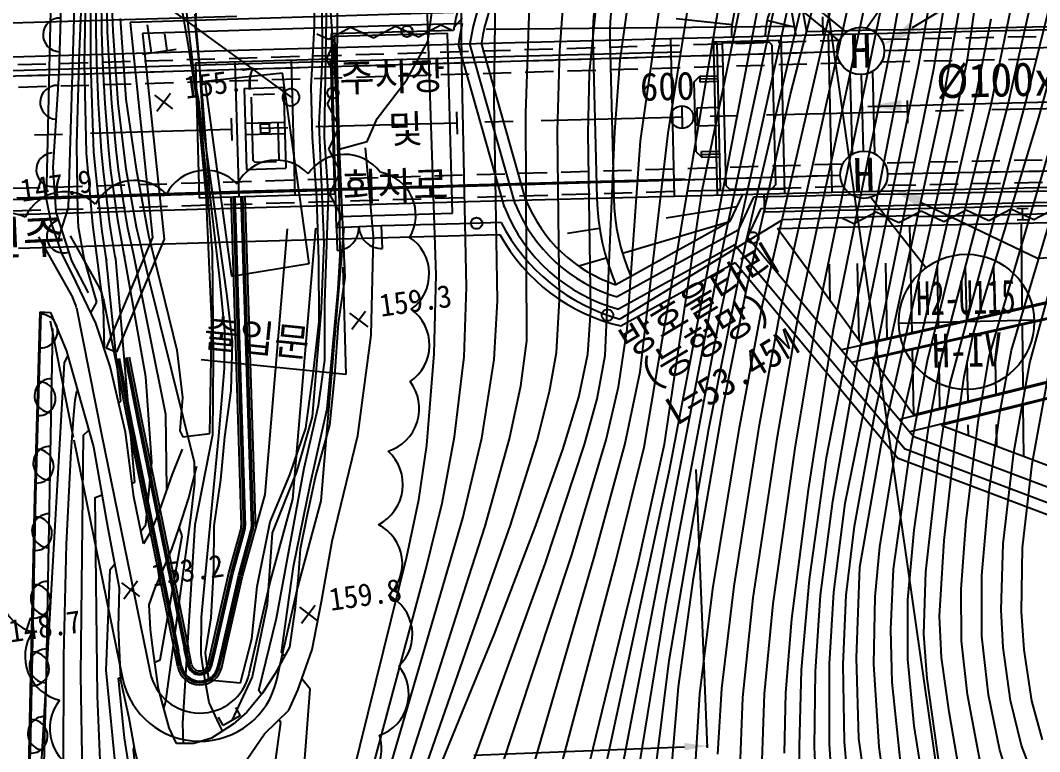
# Model space of a CAD drawing. Header units: millimetres. Extents: x 12262 to 13058, y 1103 to 1809.
# Drawn here: x 12389 to 12479.5, y 1428 to 1492.9 of the extents above; entities that cross this region are included whole.
import ezdxf
from ezdxf.enums import TextEntityAlignment as Align
from ezdxf.xclip import XClip

# ---------------------------------------------------------------- set-up
doc = ezdxf.new("R2010")
doc.units = ezdxf.units.MM
doc.header["$LTSCALE"] = 10
doc.header["$MEASUREMENT"] = 0
doc.header["$XCLIPFRAME"] = 2
doc.linetypes.add('CENTER', pattern=[2, 1.25, -0.25, 0.25, -0.25])
doc.linetypes.add('HIDDEN', pattern=[0.375, 0.25, -0.125])
doc.layers.add('TZ-BASE', color=253, linetype='Continuous')
doc.layers.add('TZ-CABL', color=4, linetype='Continuous')
doc.styles.add('HANA', font='GulimChe.ttf')
doc.styles.get("Standard").update_dxf_attribs({"font": 'GulimChe.ttf'})
doc.linetypes.add('I_LINE', pattern='A,3.5,["I",Standard,S=1,R=0,X=-1,Y=-0.5],3.5', length=7)
doc.linetypes.add('XXO_LINE', pattern='A,2.5,["X",Standard,S=1,R=0,X=-1,Y=-0.5],5,["X",Standard,S=1,R=0,X=-1,Y=-0.5],5,-0.5,[133,GulimChe.ttf,S=0.5,R=0,X=-0.5,Y=0],-0.5,2.5', length=16)
doc.linetypes.add('ZIGZAG', pattern='A,0.0001,-0.2,[131,ltypeshp.shx,S=0.2,R=0,X=-0.2,Y=0],-0.4,[131,ltypeshp.shx,S=0.2,R=180,X=0.2,Y=0],-0.2', length=0.8001)
doc.dimstyles.get("Standard").update_dxf_attribs({"dimtxt": 0.18, "dimasz": 0.18, "dimexe": 0.18, "dimexo": 0.0625, "dimgap": 0.09, "dimtad": 0, "dimtih": 1, "dimtoh": 1, "dimdec": 4, "dimzin": 0, "dimdsep": 46, "dimtxsty": 'Standard', "dimcen": 0.09, "dimadec": 0, "dimazin": 0, "dimtfac": 1, "dimtdec": 4, "dimtofl": 0, "dimtmove": 0, "dimatfit": 3, "dimfxl": 0, "dimtolj": 1, "dimtzin": 0, "dimarcsym": 0})

# ---------------------------------------------------------------- blocks, each defined once
blk = doc.blocks.new('JD-GJG5SREGSF3')
at = {"layer": 'TZ-BASE'}
for p, q in [((137.175, -157.149), (80.773, 237.649)), ((94.466, 8.074, -89), (99.584, 43.983, -89)), ((96.276, 0.895, -88), (101.249, 35.948, -88)), ((29.421, 31.009, -111.91), (65.256, 4.768)), ((98.713, 1.594, -87), (102.781, 27.159, -87)), ((46.479, 8.829, -106), (47.202, 26.808, -106)), ((80.405, 7.738, -94), (80.304, 23.923, -94)), ((96.587, -26.318, -86), (104.787, 22.018, -86)), ((105.651, -8.035, -81), (112.687, 21.996, -81)), ((109.573, 5.035, -80), (114.128, 22.533, -80)), ((131.632, 2.986, -65), (136.768, 21.814, -65)), ((45.086, 21.625, -105.45), (44.65, 6.925, -105.45)), ((78.141, -10.996, -95), (77.069, 21.379, -95)), ((103.206, -10.363, -83), (110.028, 21.424, -83)), ((103.371, -14.435, -82), (111.231, 21.167, -82)), ((46.932, 7.777, -105), (47.16, 20.495, -105)), ((83.275, 4.565, -93), (83.493, 19.984, -93)), ((107.138, -13.512, -79), (115.031, 20.681, -79)), ((129.198, -17.701, -63), (140.359, 19.936, -63)), ((130.504, 4.449, -66), (134.459, 20.547, -66)), ((98.803, -28.483, -84), (107.948, 19.302, -84)), ((45.496, -5.02, -107), (46.234, 18.993, -107)), ((89.1, 8.92, -91), (89.833, 18.867, -91)), ((86.092, 3.346, -92), (86.571, 17.428, -92)), ((91.733, 6.917, -90), (92.793, 17.247, -90)), ((108.756, -13.835, -78), (115.759, 17.649, -78)), ((118.773, 10.588, -75), (120.058, 17.635, -75)), ((119.919, 9.365, -74), (121.322, 17.362, -74)), ((128.852, 3.9, -67), (131.998, 17.907, -67)), ((47.48, 10.669, -104), (47.528, 16.666, -104)), ((47.976, 10.66, -103), (47.964, 16.658, -103)), ((48.472, 10.652, -102), (48.401, 16.65, -102)), ((48.968, 10.643, -101), (48.838, 16.643, -101)), ((49.464, 10.634, -100), (49.274, 16.635, -100)), ((110.27, -14.692, -77), (116.949, 16.467, -77)), ((120.984, 7.7, -73), (122.571, 16.89, -73)), ((122.33, 7.438, -72), (123.804, 16.294, -72)), ((127.408, 4.115, -68), (129.886, 16.3, -68)), ((43.553, -4.272, -112.82), (44.025, 16.18, -112.82)), ((67.326, 11.044, -97.37), (67.289, 15.827, -97.37)), ((67.968, 15.6, -255), (68.007, 8.181, -255)), ((68.237, 1.234, -97), (68.484, 16.202, -97)), ((69.419, 15.909, -96.32), (69.355, 11.051, -96.32)), ((125.299, 8.125, -70), (126.45, 16.24, -70)), ((127.229, -18.265, -64), (137.121, 15.778, -64)), ((56.734, 6.33, -99), (55.715, 14.716, -99)), ((56.144, 9.345, -99.44), (55.322, 14.107, -99.44)), ((56.78, 11.004, -98), (56.954, 14.14, -98)), ((77.403, 9.726, -96.32), (78, 13.963, -96.32)), ((110.45, 13.723), (111.003, 10.595)), ((69.457, 2.134, -96), (68.76, 12.819, -96)), ((101.754, -3.522, -85), (105.095, 12.694, -85)), ((109.488, 13.42), (110.048, 10.253)), ((111.796, -15.531, -76), (117.763, 13.254, -76)), ((60.449, 11.947, -255), (40.438, 11.348, -255)), ((79.696, 12.305), (50.98, 11.397)), ((56.722, 12.155, -97.37), (57.11, 7.816, -97.37)), ((79.734, 10.984), (80.485, 11.812)), ((112.412, 11.926), (112.451, 10.32)), ((123.185, 4.837, -71), (124.59, 12.659, -71)), ((50.092, 11.754, -99.44), (50.6, 4.593, -99.44)), ((50.98, 11.397), (52.964, -7.673)), ((79.723, 11.305), (52.086, 10.431)), ((52.874, 8.72, -99.35), (52.52, 11.194, -99.35)), ((57.346, 5.589, -98), (56.78, 11.004, -98)), ((67.037, 5.709, -97.37), (67.326, 11.044, -97.37)), ((68.572, 9.933), (70.544, 10.987)), ((69.355, 11.051, -96.32), (69.311, 8.034, -96.32)), ((70.544, 10.987), (71.558, 10.514)), ((72.571, 10.041), (74.543, 11.095)), ((74.543, 11.095), (75.556, 10.622)), ((76.569, 10.15), (78.541, 11.204)), ((78.541, 11.204), (79.555, 10.731)), ((80.458, 11.329), (79.723, 11.305)), ((82.581, 10.815), (109.973, 11.079)), ((104.395, 11.208), (99.423, 11.738)), ((109.916, 11.002), (107.499, 11.586)), ((118.379, 10.757), (140.551, 11.243)), ((125.792, 3.567, -69), (127.397, 11.733, -69)), ((47.477, 7.817, -104), (47.48, 10.669, -104)), ((48.022, 7.857, -103), (47.976, 10.66, -103)), ((48.567, 7.897, -102), (48.472, 10.652, -102)), ((49.112, 7.936, -101), (48.968, 10.643, -101)), ((49.929, 4.257, -100), (49.464, 10.634, -100)), ((52.086, 10.431), (53.985, -7.824)), ((54.26, 8.918, -99.35), (54.048, 10.403, -99.35)), ((67.559, 10.405), (68.572, 9.933)), ((69.279, -6.834), (68.838, 10.44)), ((69.156, 10.189), (79.152, 10.468)), ((69.602, -5.805, -59.518), (69.156, 10.189, -220.305)), ((71.558, 10.514), (72.571, 10.041)), ((75.556, 10.622), (76.569, 10.15)), ((79.599, -5.526, -59.518), (79.152, 10.468, -220.305)), ((80.542, 9.506, -255), (98.951, 9.986, -255)), ((98.951, 9.986), (112.947, 10.332)), ((99.297, -4.01), (98.951, 9.986)), ((103.096, -3.916), (102.75, 10.08)), ((109.094, -3.768), (108.749, 10.228)), ((118.379, 10.757), (111.003, 10.595)), ((113.293, -3.664), (112.947, 10.332)), ((113.388, -15.82, -75), (118.773, 10.588, -75)), ((56.977, 4.009, -99.44), (56.144, 9.345, -99.44)), ((60.536, 8.948, -255), (79.772, 9.485, -255)), ((68.397, 8.148), (68.871, 9.161)), ((75.537, 6.317, -96.32), (77.403, 9.726, -96.32)), ((79.772, 9.485, -255), (80.542, 9.506, -255)), ((84.206, -5.004), (80.116, 9.452)), ((85.154, -4.683), (81.135, 9.521)), ((86.102, -4.36), (82.156, 9.585)), ((92.053, 9.822), (92.4, -4.2)), ((93.553, 9.858), (93.899, -4.161)), ((102.76, 9.68), (108.758, 9.828)), ((102.763, 9.58), (103.063, 9.588)), ((103.384, -3.408), (103.063, 9.588)), ((103.562, 9.6), (107.661, 9.701)), ((103.876, -3.096), (103.562, 9.6)), ((107.969, 9.409), (107.661, 9.701)), ((108.275, -2.988), (107.969, 9.409)), ((112.793, -27.218, -74), (119.919, 9.365, -74)), ((40.531, 8.349, -255), (60.536, 8.948, -255)), ((46.234, 0.569, -106), (46.479, 8.829, -106)), ((52.082, 8.606, -99.35), (55.052, 9.031, -99.35)), ((56.768, 7.839, -255), (68.763, 8.184, -255)), ((68.007, 8.181, -255), (67.736, 2.375, -255)), ((69.447, 6.175), (68.397, 8.148)), ((68.763, 8.184, -255), (69.107, -3.811, -255)), ((88.893, 1.763, -91), (89.1, 8.92, -91)), ((47.111, -0.195, -105), (46.932, 7.777, -105)), ((47.596, 4.205, -104), (47.477, 7.817, -104)), ((48.179, 4.218, -103), (48.022, 7.857, -103)), ((48.762, 4.231, -102), (48.567, 7.897, -102)), ((49.345, 4.244, -101), (49.112, 7.936, -101)), ((56.768, 7.839, -255), (57.112, -4.156, -255)), ((57.11, 7.816, -97.37), (57.457, 1.987, -97.37)), ((60.266, 7.94, -255), (60.611, -4.055, -255)), ((65.264, 8.083, -255), (65.609, -3.912, -255)), ((69.311, 8.034, -96.32), (69.518, 0.154, -96.32)), ((80.84, -12.091, -94), (80.405, 7.738, -94)), ((93.986, 1.695, -89), (94.466, 8.074, -89)), ((114.447, -31.29, -72), (122.33, 7.438, -72)), ((115.493, -18.776, -73), (120.984, 7.7, -73)), ((123.949, 1.827, -70), (125.299, 8.125, -70)), ((44.65, 6.925, -105.45), (44.133, -1.472, -105.45)), ((64.49, 6.921, -94.33), (57.616, 6.182, -94.33)), ((66.878, -10.001, -94.33), (64.49, 6.921, -94.33)), ((91.627, 1.588, -90), (91.733, 6.917, -90)), ((101.047, 6.137), (101.535, 6.649)), ((101.535, 6.649), (103.134, 6.688)), ((101.535, 6.649), (101.547, 6.149)), ((101.541, 6.399), (103.14, 6.439)), ((57.099, 4.313, -99), (56.734, 6.33, -99)), ((58.057, -3.746, -98), (57.346, 5.589, -98)), ((57.616, 6.182, -94.33), (59.965, -11.11, -94.33)), ((61.085, 5.562, -255), (64.583, 5.663, -255)), ((61.085, 5.562, -255), (61.292, -1.635, -255)), ((64.583, 5.663, -255), (64.79, -1.534, -255)), ((67.175, 1.213, -97.37), (67.037, 5.709, -97.37)), ((68.973, 5.162), (69.447, 6.175)), ((72.908, 2.871, -96.32), (75.537, 6.317, -96.32)), ((101.2, -0.061), (101.047, 6.137)), ((101.547, 6.149), (103.147, 6.189)), ((50.6, 4.593, -99.44), (51.528, -1.618, -99.44)), ((53.149, 4.944, -99.3), (54.749, 3.744, -99.3)), ((53.349, 3.544, -99.3), (54.549, 5.144, -99.3)), ((61.708, 4.78, -255), (61.774, 2.481, -255)), ((63.801, 5.04, -255), (61.902, 4.986, -255)), ((68.499, 4.15), (68.973, 5.162)), ((83.583, -13.311, -93), (83.275, 4.565, -93)), ((105.718, -12.156, -80), (109.573, 5.035, -80)), ((117.094, -23.19, -71), (123.185, 4.837, -71)), ((47.771, -0.117, -104), (47.596, 4.205, -104)), ((48.431, -0.038, -103), (48.179, 4.218, -103)), ((49.091, 0.04, -102), (48.762, 4.231, -102)), ((49.751, 0.118, -101), (49.345, 4.244, -101)), ((50.626, -1.619, -100), (49.929, 4.257, -100)), ((57.713, -3.906, -99.44), (56.977, 4.009, -99.44)), ((57.743, -2.338, -99), (57.099, 4.313, -99)), ((69.549, 2.176), (68.499, 4.15)), ((99.93, 3.999), (99.98, 2)), ((101.304, 3.842), (103.203, 3.889)), ((101.343, 2.243), (101.304, 3.842)), ((119.926, 4.479), (119.972, 2.48)), ((121.745, -18.594, -68), (127.408, 4.115, -68)), ((122.965, -18.501, -67), (128.852, 3.9, -67)), ((123.752, -20.635, -66), (130.504, 4.449, -66)), ((59.94, 2.919), (59.998, 0.92)), ((72.007, 0.833, -96.32), (72.908, 2.871, -96.32)), ((79.934, 3.479), (79.988, 1.48)), ((79.934, 3.479), (79.988, 1.48)), ((86.182, -16.849, -92), (86.092, 3.346, -92)), ((119.051, -25.78, -69), (125.792, 3.567, -69)), ((125.816, -16.166, -65), (131.632, 2.986, -65)), ((57.457, 1.987, -97.37), (59.573, -12.893, -97.37)), ((61.174, 2.464, -255), (64.672, 2.564, -255)), ((61.774, 2.481, -255), (61.868, -0.818, -255)), ((62.526, 2.403, -255), (63.326, 2.425, -255)), ((62.526, 2.403, -255), (62.549, 1.603, -255)), ((63.326, 2.425, -255), (63.349, 1.626, -255)), ((64.073, 2.547, -255), (64.167, -0.752, -255)), ((67.736, 2.375, -255), (68.179, -8.149, -255)), ((69.075, 1.163), (69.549, 2.176)), ((69.558, -4.385, -96), (69.457, 2.134, -96)), ((101.343, 2.243), (103.243, 2.29)), ((117.637, -26.114, -70), (123.949, 1.827, -70)), ((61.203, 1.464, -255), (64.701, 1.565, -255)), ((62.549, 1.603, -255), (63.349, 1.626, -255)), ((67.558, -4.227, -97.37), (67.175, 1.213, -97.37)), ((68.571, -4.007, -97), (68.237, 1.234, -97)), ((68.601, 0.151), (69.075, 1.163)), ((89.085, -13.232, -91), (88.893, 1.763, -91)), ((91.879, -14.181, -90), (91.627, 1.588, -90)), ((93.143, -18.169, -89), (93.986, 1.695, -89)), ((96.242, -19.611, -87), (98.713, 1.594, -87)), ((46.326, -5.45, -106), (46.234, 0.569, -106)), ((49.279, -1.735, -102), (49.091, 0.04, -102)), ((49.953, -1.677, -101), (49.751, 0.118, -101)), ((69.651, -1.823), (68.601, 0.151)), ((69.501, 0.839, -99.66), (70.024, -11.239, -99.66)), ((69.518, 0.154, -96.32), (72.007, 0.833, -96.32)), ((72.567, -7.613, -96.01), (71.873, 0.289, -96.01)), ((95.09, -15.838, -88), (96.276, 0.895, -88)), ((47.656, -6.523, -105), (47.111, -0.195, -105)), ((47.932, -1.85, -104), (47.771, -0.117, -104)), ((48.606, -1.792, -103), (48.431, -0.038, -103)), ((62.074, -1.012, -255), (61.868, -0.818, -255)), ((101.2, -0.061), (101.713, -0.549)), ((101.7, -0.049), (103.3, -0.01)), ((101.713, -0.549), (101.7, -0.049)), ((101.706, -0.299), (103.306, -0.259)), ((101.713, -0.549), (103.312, -0.509)), ((44.133, -1.472, -105.45), (44.386, -5.436, -105.45)), ((49.144, -6.26, -103), (48.606, -1.792, -103)), ((49.888, -6.128, -102), (49.279, -1.735, -102)), ((50.632, -5.997, -101), (49.953, -1.677, -101)), ((51.534, -6.756, -100), (50.626, -1.619, -100)), ((51.528, -1.618, -99.44), (52.611, -7.504, -99.44)), ((61.292, -1.635, -255), (64.79, -1.534, -255)), ((63.973, -0.957, -255), (62.074, -1.012, -255)), ((48.4, -6.391, -104), (47.932, -1.85, -104)), ((58.29, -9.002, -99), (57.743, -2.338, -99)), ((69.177, -2.835), (69.651, -1.823)), ((68.703, -3.848), (69.177, -2.835)), ((98.411, -26.034, -85), (101.754, -3.522, -85)), ((103.084, -3.416), (103.384, -3.408)), ((103.086, -3.516), (109.084, -3.368)), ((103.876, -3.096), (104.183, -3.389)), ((104.183, -3.389), (107.982, -3.295)), ((108.275, -2.988), (107.982, -3.295)), ((118.715, -3.84), (140.876, -3.354)), ((43.979, -6.333, -112.82), (43.553, -4.272, -112.82)), ((57.112, -4.156, -255), (69.107, -3.811, -255)), ((58.24, -15.155, -99.44), (57.713, -3.906, -99.44)), ((58.899, -11.093, -98), (58.057, -3.746, -98)), ((59.911, -4.078, -255), (60.843, -33.25, -255)), ((60.111, -4.072, -255), (61.044, -33.274, -255)), ((60.261, -4.067, -255), (61.194, -33.291, -255)), ((60.811, -4.049, -255), (61.747, -33.356, -255)), ((60.941, -5.046, -255), (80.15, -4.51, -255)), ((60.961, -4.045, -255), (61.897, -33.374, -255)), ((61.16, -4.038, -255), (62.104, -33.59, -255)), ((67.72, -9.679, -97.37), (67.558, -4.227, -97.37)), ((68.265, -13.488, -97), (68.571, -4.007, -97)), ((69.753, -5.822), (68.703, -3.848)), ((69.631, -9.248, -96), (69.558, -4.385, -96)), ((80.919, -4.489, -255), (99.297, -4.01, -255)), ((99.297, -4.01), (113.293, -3.664)), ((105.31, -3.865), (104.172, -6.3)), ((106.298, -4.112), (104.941, -7.018)), ((118.715, -3.84), (106.298, -4.112)), ((107.299, -5.39), (107.26, -3.813)), ((118.738, -4.839), (140.897, -4.354)), ((40.964, -5.644, -255), (60.941, -5.046, -255)), ((44.744, -7.43, -107), (45.496, -5.02, -107)), ((104.792, -4.974), (98.539, -5.955)), ((106.941, -5.098), (105.757, -7.633)), ((106.941, -5.098), (118.738, -4.839)), ((107.299, -5.39), (140.903, -4.654)), ((121.173, -5.336), (119.196, -6.382)), ((122.184, -5.813), (121.173, -5.336)), ((125.172, -5.245), (123.195, -6.289)), ((126.183, -5.722), (125.172, -5.245)), ((129.171, -5.155), (127.194, -6.2)), ((130.182, -5.633), (129.171, -5.155)), ((130.67, -5.121), (129.67, -5.144)), ((130.193, -6.132), (130.17, -5.132)), ((133.17, -5.067), (131.192, -6.11)), ((44.386, -5.436, -105.45), (45.779, -9.743, -105.45)), ((46.402, -6.755, -106), (46.326, -5.45, -106)), ((49.264, -7.053, -103), (49.144, -6.26, -103)), ((50.021, -6.954, -102), (49.888, -6.128, -102)), ((50.777, -6.855, -101), (50.632, -5.997, -101)), ((69.279, -6.834), (69.753, -5.822)), ((69.602, -5.805), (79.599, -5.526)), ((104.172, -6.3), (94.09, -11.88)), ((108.877, -6.103), (94.447, -14.933)), ((104.172, -6.3), (94.676, -9.098)), ((108.434, -6.876), (140.167, -6.178)), ((120.796, -5.739), (108.877, -6.103)), ((115.197, -6.476), (114.186, -5.999)), ((117.173, -5.429), (115.197, -6.476)), ((118.185, -5.906), (117.173, -5.429)), ((119.196, -6.382), (118.185, -5.905)), ((123.195, -6.289), (122.184, -5.812)), ((127.194, -6.2), (126.183, -5.722)), ((130.693, -6.121), (129.693, -6.144)), ((131.192, -6.11), (130.182, -5.632)), ((44.906, -9.079, -112.82), (43.979, -6.333, -112.82)), ((46.909, -9.534, -106), (46.402, -6.755, -106)), ((48.099, -9.919, -105), (47.656, -6.523, -105)), ((48.507, -7.151, -104), (48.4, -6.391, -104)), ((48.862, -9.496, -104), (48.507, -7.151, -104)), ((49.662, -9.365, -103), (49.264, -7.053, -103)), ((50.463, -9.234, -102), (50.021, -6.954, -102)), ((51.263, -9.103, -101), (50.777, -6.855, -101)), ((52.094, -9.101, -100), (51.534, -6.756, -100)), ((62.951, -30.514, -256.112), (64.938, -6.925, -339.163)), ((65.432, -30.923, -255), (67.453, -6.849, -340.176)), ((67.927, -31.069, -255), (69.969, -6.772, -341.193)), ((73.275, -6.659), (69.279, -6.834)), ((69.279, -6.834), (69.367, -8.832)), ((80.203, -6.465), (73.275, -6.659)), ((73.363, -8.657), (73.275, -6.659)), ((83.902, -6.361), (80.203, -6.465)), ((92.643, -6.88), (89.788, -7.328)), ((104.941, -7.018), (94.198, -12.963)), ((115.915, -17.151), (108.434, -6.876)), ((120.155, -6.618), (120.345, -16.145)), ((130.048, -6.401), (130.123, -13.923)), ((41.057, -8.643, -255), (61.028, -8.045, -255)), ((42.85, -7.632, -255), (45.887, -13.052, -255)), ((44.596, -8.161, -107), (44.744, -7.43, -107)), ((45.665, -7.541, -255), (48.263, -12.177, -255)), ((52.964, -7.673), (48.848, -17.473)), ((53.985, -7.824), (49.77, -17.86)), ((52.611, -7.504, -99.44), (54.022, -13.212, -99.44)), ((61.028, -8.045, -255), (80.231, -7.509, -255)), ((72.38, -16.347, -96.01), (72.567, -7.613, -96.01)), ((80.231, -7.509, -255), (83.794, -7.415, -255)), ((102.347, -24.686, -81), (105.651, -8.035, -81)), ((105.852, -7.43), (105.709, -7.736)), ((105.757, -7.633), (114.036, -17.578)), ((130.817, -18.824, -62), (133.812, -7.854, -62)), ((58.391, -18.424, -99), (58.29, -9.002, -99)), ((68.179, -8.149, -255), (67.921, -13.984, -255)), ((104.643, -8.326), (94.322, -14.038)), ((104.643, -8.326), (119.749, -26.473)), ((46.195, -11.663, -112.82), (44.906, -9.079, -112.82)), ((45.779, -9.743, -105.45), (47.247, -12.594, -105.45)), ((48.015, -13.433, -106), (46.909, -9.534, -106)), ((48.619, -13.902, -105), (48.099, -9.919, -105)), ((48.898, -9.756, -104), (48.862, -9.496, -104)), ((50.149, -22.231, -104), (48.862, -9.496, -104)), ((49.697, -9.592, -103), (49.662, -9.365, -103)), ((51.393, -29.401, -103), (49.697, -9.592, -103)), ((50.496, -9.428, -102), (50.463, -9.234, -102)), ((52.36, -20.051, -102), (50.463, -9.234, -102)), ((51.295, -9.264, -101), (51.263, -9.103, -101)), ((54.157, -23.413, -101), (51.295, -9.264, -101)), ((52.625, -11.323, -100), (52.094, -9.101, -100)), ((67.752, -15.129, -97.37), (67.72, -9.679, -97.37)), ((69.442, -12.283, -96), (69.631, -9.248, -96)), ((93.237, -9.522), (90.804, -10.239)), ((94.518, -15.529), (104.664, -9.914)), ((104.664, -9.914), (119.149, -27.316)), ((59.965, -11.11, -94.33), (66.878, -10.001, -94.33)), ((69.859, -10.32), (70.133, -19.846)), ((94.708, -54.553, -83), (103.206, -10.363, -83)), ((113.101, -13.286), (113.049, -10.052)), ((115.674, -16.82), (115.538, -10.002)), ((118.171, -16.638), (118.037, -9.952)), ((122.726, -15.604), (122.64, -10.236)), ((125.225, -15.036), (125.128, -10.187)), ((127.715, -14.471), (127.628, -10.137)), ((47.934, -15.283, -112.82), (46.195, -11.663, -112.82)), ((56.691, -27.652, -100), (52.625, -11.323, -100)), ((59.393, -16, -98), (58.899, -11.093, -98)), ((70.024, -11.239, -99.66), (69.44, -15.282, -99.66)), ((77.97, -18.005, -95), (78.141, -10.996, -95)), ((140.268, -11.722), (114.108, -17.664)), ((140.256, -11.622), (115.915, -17.151)), ((68.469, -22.895, -96), (69.442, -12.283, -96)), ((80.621, -18.303, -94), (80.84, -12.091, -94)), ((103.615, -22.648, -80), (105.718, -12.156, -80)), ((47.504, -14.388, -106), (48.015, -13.433, -106)), ((48.589, -13.062, -255), (50.881, -24.67, -255)), ((54.022, -13.212, -99.44), (55.137, -17.689, -99.44)), ((59.573, -12.893, -97.37), (60.047, -16.917, -97.37)), ((68.265, -18.569, -97), (68.265, -13.488, -97)), ((83.297, -18.508, -93), (83.583, -13.311, -93)), ((88.81, -17.884, -91), (89.085, -13.232, -91)), ((105.055, -24.553, -79), (107.138, -13.512, -79)), ((115.019, -18.758), (140.275, -13.021)), ((116.856, -18.443), (140.286, -13.121)), ((42.514, -30.655, -96.01), (42.992, -14.272, -96.01)), ((42.615, -30.66, -106.98), (43.088, -14.38, -106.98)), ((42.987, -14.434, -107), (43.331, -14.432, -107)), ((42.992, -14.272, -96.01), (43.909, -14.333, -96.01)), ((43.331, -14.432, -107), (43.358, -14.297, -107)), ((43.909, -14.333, -96.01), (45.321, -17.778, -96.01)), ((46.213, -13.937, -255), (48.429, -25.154, -255)), ((48.704, -17.587, -105), (48.619, -13.902, -105)), ((67.921, -13.984, -255), (67.124, -23.603, -255)), ((70.46, -14.412, -95.74), (72.06, -15.612, -95.74)), ((70.66, -15.812, -95.74), (71.86, -14.212, -95.74)), ((91.598, -18.033, -90), (91.879, -14.181, -90)), ((98.509, -40.183, -82), (103.371, -14.435, -82)), ((106.845, -24.322, -78), (108.756, -13.835, -78)), ((43.892, -15.086, -255), (45.934, -25.425, -255)), ((49.214, -19.151, -112.82), (47.934, -15.283, -112.82)), ((58.052, -25.081, -99.44), (58.24, -15.155, -99.44)), ((67.211, -19.833, -97.37), (67.752, -15.129, -97.37)), ((69.44, -15.282, -99.66), (69.101, -19.977, -99.66)), ((108.42, -25.364, -77), (110.27, -14.692, -77)), ((44.103, -15.76, -104.22), (43.504, -47.696, -104.22)), ((59.349, -19.324, -98), (59.393, -16, -98)), ((94.331, -20.934, -88), (95.09, -15.838, -88)), ((110.005, -26.402, -76), (111.796, -15.531, -76)), ((111.179, -30.105, -75), (113.388, -15.82, -75)), ((125, -20.019, -65), (125.816, -16.166, -65)), ((130.138, -15.427), (130.194, -21.032)), ((60.047, -16.917, -97.37), (59.913, -21.28, -97.37)), ((71.2, -25.263, -96.01), (72.38, -16.347, -96.01)), ((85.638, -20.843, -92), (86.182, -16.849, -92)), ((45.321, -17.778, -96.01), (47.728, -26.283, -96.01)), ((48.701, -17.6, -105), (48.704, -17.587, -105)), ((48.848, -17.473), (49.77, -17.86)), ((55.137, -17.689, -99.44), (55.628, -21.902, -99.44)), ((77.318, -26.127, -95), (77.97, -18.005, -95)), ((88.208, -21.353, -91), (88.81, -17.884, -91)), ((90.8, -21.859, -90), (91.598, -18.033, -90)), ((114.036, -17.578), (120.529, -25.379)), ((120.375, -17.644), (120.491, -23.435)), ((128.168, -23.242, -63), (129.198, -17.701, -63)), ((42.7, -61.459, -106), (45.158, -18.776, -106)), ((45.158, -18.776, -106), (45.449, -18.232, -106)), ((49.853, -18.432, -255), (51.078, -24.631, -255)), ((50.002, -18.41, -255), (51.225, -24.602, -255)), ((50.547, -18.331, -255), (51.764, -24.495, -255)), ((50.695, -18.309, -255), (51.912, -24.466, -255)), ((50.894, -18.281, -255), (52.108, -24.427, -255)), ((70.133, -19.846), (57.291, -18.55)), ((58.318, -25.175, -99), (58.391, -18.424, -99)), ((67.699, -22.591, -97), (68.265, -18.569, -97)), ((79.775, -25.396, -94), (80.541, -18.977, -94)), ((80.541, -18.977, -94), (80.621, -18.303, -94)), ((82.195, -25.503, -93), (83.297, -18.508, -93)), ((92.422, -22.003, -89), (93.143, -18.169, -89)), ((113.336, -31.11, -73), (115.493, -18.776, -73)), ((120.491, -23.435), (116.856, -18.443)), ((140.405, -18.606), (119.252, -23.845)), ((120.121, -27.201, -68), (121.745, -18.594, -68)), ((140.394, -18.506), (120.491, -23.435)), ((121.842, -24.604, -67), (122.965, -18.501, -67)), ((122.842, -22.853), (122.776, -18.718)), ((125.339, -22.234), (125.268, -18.678)), ((126.234, -24.063, -64), (127.229, -18.265, -64)), ((127.827, -21.618), (127.768, -18.638)), ((129.395, -26.779, -62), (130.817, -18.824, -62)), ((131.023, -27.774, -61), (132.686, -18.732, -61)), ((50.579, -24.957, -112.82), (49.214, -19.151, -112.82)), ((58.856, -25.306, -98), (59.349, -19.324, -98)), ((66.571, -24.611, -97.37), (67.211, -19.833, -97.37)), ((94.878, -26.088, -87), (96.242, -19.611, -87)), ((52.898, -27.65, -102), (52.36, -20.051, -102)), ((69.101, -19.977, -99.66), (68.674, -24.341, -99.66)), ((140.557, -19.908), (120.177, -24.955)), ((122.725, -27.408, -66), (123.752, -20.635, -66)), ((140.424, -20.006), (122.959, -24.369)), ((124.296, -25.072, -65), (125, -20.019, -65)), ((46.102, -22.116, -105), (46.262, -21.328, -105)), ((46.262, -21.328, -105), (46.312, -21.282, -105)), ((59.913, -21.28, -97.37), (59.358, -25.389, -97.37)), ((84.649, -25.556, -92), (85.638, -20.843, -92)), ((87.094, -25.707, -91), (88.208, -21.353, -91)), ((93.219, -25.648, -88), (94.331, -20.934, -88)), ((45.97, -23.434, -105), (46.102, -22.116, -105)), ((49.975, -22.388, -104), (50.149, -22.231, -104)), ((55.628, -21.902, -99.44), (55.403, -24.853, -99.44)), ((66.421, -28.166, -97), (67.699, -22.591, -97)), ((89.372, -26.506, -90), (90.8, -21.859, -90)), ((91.303, -26.062, -89), (92.422, -22.003, -89)), ((130.209, -22.574), (130.255, -27.129)), ((45.748, -26.668, -105), (45.97, -23.434, -105)), ((54.233, -30.018, -101), (54.157, -23.413, -101)), ((66.944, -29.646, -96), (68.469, -22.895, -96)), ((100.98, -37.923, -80), (103.615, -22.648, -80)), ((115.256, -33.329, -71), (117.094, -23.19, -71)), ((127.205, -30.226, -63), (128.168, -23.242, -63)), ((52.103, -24.403, -255), (56.152, -44.209, -255)), ((67.124, -23.603, -255), (65.753, -28.506, -255)), ((68.674, -24.341, -99.66), (67.441, -28.861, -99.66)), ((104.573, -38.657, -78), (106.845, -24.322, -78)), ((135.426, -29.084), (122.959, -24.369)), ((125.163, -32.886, -64), (126.234, -24.063, -64)), ((125.378, -25.284), (125.358, -24.32)), ((127.897, -26.237), (127.858, -24.28)), ((46.601, -46.535, -104), (46.847, -25.225, -104)), ((46.847, -25.225, -104), (47.31, -24.806, -104)), ((48.429, -25.154, -255), (52.756, -46.321, -255)), ((51.321, -30.72, -112.82), (50.579, -24.957, -112.82)), ((50.878, -24.653, -255), (54.927, -44.459, -255)), ((51.074, -24.613, -255), (55.123, -44.419, -255)), ((51.221, -24.583, -255), (55.27, -44.389, -255)), ((51.76, -24.473, -255), (55.809, -44.279, -255)), ((51.907, -24.443, -255), (55.956, -44.249, -255)), ((55.403, -24.853, -99.44), (55.67, -25.381, -99.44)), ((55.67, -25.381, -99.44), (58.052, -25.081, -99.44)), ((56.764, -33.175, -99), (58.318, -25.175, -99)), ((58.216, -31.723, -98), (58.856, -25.306, -98)), ((65.165, -28.772, -97.37), (66.571, -24.611, -97.37)), ((68.913, -34.641, -96.01), (71.2, -25.263, -96.01)), ((98.825, -45.245, -81), (102.347, -24.686, -81)), ((102.701, -38.892, -79), (105.055, -24.553, -79)), ((120.558, -33.682, -67), (121.842, -24.604, -67)), ((123.231, -34.594, -65), (124.296, -25.072, -65)), ((45.979, -25.655, -255), (50.307, -46.822, -255)), ((59.358, -25.389, -97.37), (59.003, -29.198, -97.37)), ((76.594, -30.972, -95), (77.318, -26.127, -95)), ((78.673, -31.281, -94), (79.775, -25.396, -94)), ((80.868, -31.101, -93), (82.195, -25.503, -93)), ((82.485, -33.319, -92), (84.649, -25.556, -92)), ((84.73, -33.243, -91), (87.094, -25.707, -91)), ((87.826, -36.659, -89), (91.303, -26.062, -89)), ((90.182, -35.872, -88), (93.219, -25.648, -88)), ((92.189, -35.994, -87), (94.878, -26.088, -87)), ((96.053, -36.6, -85), (98.411, -26.034, -85)), ((106.27, -39.682, -77), (108.42, -25.364, -77)), ((115.738, -36.956, -70), (117.637, -26.114, -70)), ((117.511, -35.161, -69), (119.051, -25.78, -69)), ((140.684, -33.002), (120.529, -25.379)), ((45.333, -34.907, -105), (45.748, -26.668, -105)), ((47.728, -26.283, -96.01), (49.011, -33.494, -96.01)), ((55.585, -26.484, -112.82), (54.698, -28.692, -112.82)), ((86.983, -33.267, -90), (89.372, -26.506, -90)), ((94.088, -36.427, -86), (96.587, -26.318, -86)), ((108.04, -40.221, -76), (110.005, -26.402, -76)), ((140.315, -34.253), (119.749, -26.473)), ((128.463, -34.875, -62), (129.395, -26.779, -62)), ((52.375, -33.208, -102), (52.898, -27.65, -102)), ((56.165, -30.896, -99.66), (56.893, -28.004, -99.66)), ((56.719, -29.504, -100), (56.691, -27.652, -100)), ((111.279, -38.042, -74), (112.793, -27.218, -74)), ((118.724, -37.138, -68), (120.121, -27.201, -68)), ((140.032, -35.215), (119.149, -27.316)), ((121.605, -37.37, -66), (122.725, -27.408, -66)), ((130.183, -35.234, -61), (131.023, -27.774, -61)), ((54.698, -28.692, -112.82), (53.571, -31.903, -112.82)), ((63.404, -32.923, -97.37), (65.165, -28.772, -97.37)), ((65.753, -28.506, -255), (63.585, -33.907, -255)), ((63.967, -41.479, -97), (66.421, -28.166, -97)), ((67.441, -28.861, -99.66), (66.598, -32.719, -99.66)), ((93.205, -54.627, -84), (98.803, -28.483, -84)), ((51.163, -29.491, -103), (51.393, -29.401, -103)), ((56.401, -32.33, -100), (56.719, -29.504, -100)), ((59.003, -29.198, -97.37), (58.418, -33.302, -97.37)), ((65.491, -36.905, -96), (66.944, -29.646, -96)), ((42.06, -51.872, -96.01), (42.514, -30.655, -96.01)), ((42.16, -51.868, -106.98), (42.615, -30.66, -106.98)), ((47.861, -30.783, -103), (48.485, -30.539, -103)), ((52.17, -34.891, -112.82), (51.321, -30.72, -112.82)), ((60.962, -37.751, -255), (62.951, -30.514, -255)), ((109.695, -41.541, -75), (111.179, -30.105, -75)), ((126.565, -37.686, -63), (127.205, -30.226, -63)), ((48.075, -48.409, -103), (47.861, -30.783, -103)), ((55.348, -33.377, -99.66), (56.165, -30.896, -99.66)), ((63.399, -38.306, -255), (65.432, -30.923, -255)), ((65.809, -38.969, -255), (67.927, -31.069, -255)), ((75.523, -36.017, -95), (76.594, -30.972, -95)), ((77.208, -37.156, -94), (78.673, -31.281, -94)), ((80.512, -32.604, -93), (80.868, -31.101, -93)), ((112.261, -39.441, -73), (113.336, -31.11, -73)), ((113.422, -39.174, -72), (114.447, -31.29, -72)), ((53.571, -31.903, -112.82), (52.853, -33.733, -112.82)), ((54.145, -48.899, -100), (56.401, -32.33, -100)), ((57.316, -41.392, -98), (58.216, -31.723, -98)), ((51.939, -33.755, -102), (52.375, -33.208, -102)), ((54.68, -35.351, -99.66), (55.348, -33.377, -99.66)), ((55.585, -34.176, -101), (55.334, -33.417, -101)), ((55.66, -50.858, -99), (56.764, -33.175, -99)), ((58.418, -33.302, -97.37), (58.366, -37.178, -97.37)), ((62.245, -38.665, -97.37), (63.404, -32.923, -97.37)), ((66.598, -32.719, -99.66), (66.074, -35.35, -99.66)), ((73.13, -57.824, -93), (80.512, -32.604, -93)), ((81.05, -37.815, -92), (82.485, -33.319, -92)), ((81.198, -43.309, -91), (84.73, -33.243, -91)), ((83.328, -42.877, -90), (86.983, -33.267, -90)), ((114.536, -39.443, -71), (115.256, -33.329, -71)), ((124.737, -38.926, -64), (125.163, -32.886, -64)), ((49.011, -33.494, -96.01), (50.009, -38.786, -96.01)), ((52.853, -33.733, -112.82), (52.17, -34.891, -112.82)), ((53.65, -45.199, -101), (55.585, -34.176, -101)), ((59.743, -37.474, -255), (60.797, -33.636, -255)), ((59.938, -37.518, -255), (60.998, -33.659, -255)), ((60.084, -37.551, -255), (61.149, -33.677, -255)), ((60.62, -37.673, -255), (61.701, -33.742, -255)), ((60.767, -37.707, -255), (61.852, -33.76, -255)), ((63.585, -33.907, -255), (63.13, -40.265, -255)), ((120.004, -39.859, -67), (120.558, -33.682, -67)), ((45.093, -44.86, -105), (45.333, -34.907, -105)), ((67.953, -40.011, -96.01), (68.913, -34.641, -96.01)), ((117.106, -39.584, -69), (117.511, -35.161, -69)), ((122.801, -41.304, -65), (123.231, -34.594, -65)), ((128.267, -40.746, -62), (128.463, -34.875, -62)), ((130.075, -40.912, -61), (130.183, -35.234, -61)), ((53.636, -37.803, -99.66), (54.68, -35.351, -99.66)), ((66.074, -35.35, -99.66), (65.878, -37.863, -99.66)), ((70.635, -55.838, -95), (75.523, -36.017, -95)), ((83.389, -56.366, -88), (90.182, -35.872, -88)), ((85.337, -59.566, -87), (92.189, -35.994, -87)), ((49.212, -37.17, -102), (49.61, -36.671, -102)), ((64.402, -44.528, -96), (65.491, -36.905, -96)), ((81.49, -54.123, -89), (87.826, -36.659, -89)), ((88.61, -56.984, -86), (94.088, -36.427, -86)), ((91.534, -55.218, -85), (96.053, -36.6, -85)), ((115.45, -45.009, -70), (115.738, -36.956, -70)), ((48.843, -46.106, -102), (49.212, -37.17, -102)), ((53.191, -38.786, -99.66), (53.636, -37.803, -99.66)), ((58.366, -37.178, -97.37), (58.139, -41.463, -97.37)), ((58.204, -44.232, -255), (59.743, -37.474, -255)), ((58.399, -44.276, -255), (59.938, -37.518, -255)), ((58.546, -44.309, -255), (60.084, -37.551, -255)), ((59.082, -44.432, -255), (60.62, -37.673, -255)), ((59.228, -44.465, -255), (60.767, -37.707, -255)), ((59.228, -44.465, -255), (60.767, -37.707, -255)), ((59.423, -44.509, -255), (60.962, -37.751, -255)), ((65.878, -37.863, -99.66), (65.595, -40.762, -99.66)), ((71.723, -57.712, -94), (77.208, -37.156, -94)), ((74.386, -58.681, -92), (81.05, -37.815, -92)), ((99.653, -47.583, -80), (100.98, -37.923, -80)), ((118.478, -42.503, -68), (118.724, -37.138, -68)), ((121.42, -42.897, -66), (121.605, -37.37, -66)), ((126.551, -43.084, -63), (126.565, -37.686, -63)), ((50.009, -38.786, -96.01), (49.916, -42.305, -96.01)), ((50.224, -38.364, -101.76), (51.824, -39.564, -101.76)), ((50.424, -39.764, -101.76), (51.624, -38.164, -101.76)), ((52.671, -40.305, -99.66), (53.191, -38.786, -99.66)), ((61.553, -46.418, -255), (63.399, -38.306, -255)), ((61.768, -43.319, -97.37), (62.245, -38.665, -97.37)), ((64.299, -45.619, -255), (65.837, -38.861, -255)), ((101.531, -48.217, -79), (102.701, -38.892, -79)), ((103.489, -47.721, -78), (104.573, -38.657, -78)), ((110.574, -46.071, -74), (111.279, -38.042, -74)), ((105.345, -48.523, -77), (106.27, -39.682, -77)), ((111.799, -46.232, -73), (112.261, -39.441, -73)), ((113.049, -45.542, -72), (113.422, -39.174, -72)), ((114.268, -45.592, -71), (114.536, -39.443, -71)), ((116.991, -45.588, -69), (117.106, -39.584, -69)), ((124.749, -43.502, -64), (124.737, -38.926, -64)), ((52.792, -42.5, -99.66), (52.671, -40.305, -99.66)), ((63.13, -40.265, -255), (61.798, -46.709, -255)), ((65.999, -40.525, -95.2), (67.599, -41.725, -95.2)), ((66.199, -41.925, -95.2), (67.399, -40.325, -95.2)), ((67.137, -44.269, -96.01), (67.953, -40.011, -96.01)), ((96.193, -54.508, -82), (98.509, -40.183, -82)), ((107.274, -48.212, -76), (108.04, -40.221, -76)), ((119.996, -45.132, -67), (120.004, -39.859, -67)), ((57.272, -44.717, -98), (57.316, -41.392, -98)), ((58.139, -41.463, -97.37), (57.644, -44.575, -97.37)), ((62.398, -47.925, -97), (63.967, -41.479, -97)), ((65.595, -40.762, -99.66), (65.116, -44.053, -99.66)), ((109.174, -48.131, -75), (109.695, -41.541, -75)), ((122.982, -44.98, -65), (122.801, -41.304, -65)), ((128.469, -44.082, -62), (128.267, -40.746, -62)), ((130.329, -44.288, -61), (130.075, -40.912, -61)), ((49.916, -42.305, -96.01), (50.118, -46.973, -96.01)), ((53.034, -44.405, -99.66), (52.792, -42.5, -99.66)), ((118.622, -47.165, -68), (118.478, -42.503, -68)), ((60.761, -47.23, -97.37), (61.768, -43.319, -97.37)), ((75.834, -58.596, -91), (81.198, -43.309, -91)), ((81.318, -47.761, -90), (83.328, -42.877, -90)), ((121.701, -46.846, -66), (121.42, -42.897, -66)), ((127.164, -48.308, -63), (126.551, -43.084, -63)), ((55.401, -45.78, -255), (55.101, -44.309, -255)), ((55.548, -45.75, -255), (55.248, -44.279, -255)), ((56.087, -45.64, -255), (55.786, -44.169, -255)), ((56.234, -45.61, -255), (55.933, -44.139, -255)), ((56.43, -45.57, -255), (56.129, -44.099, -255)), ((57.896, -45.586, -255), (58.204, -44.232, -255)), ((58.091, -45.63, -255), (58.399, -44.276, -255)), ((58.237, -45.664, -255), (58.546, -44.309, -255)), ((65.116, -44.053, -99.66), (63.854, -46.395, -99.66)), ((65.857, -47.896, -96.01), (67.137, -44.269, -96.01)), ((125.303, -48.255, -64), (124.749, -43.502, -64)), ((129.116, -48.813, -62), (128.469, -44.082, -62)), ((130.997, -48.832, -61), (130.329, -44.288, -61)), ((45.047, -58.739, -105), (45.093, -44.86, -105)), ((53.485, -47.775, -99.66), (53.034, -44.405, -99.66)), ((53.169, -45.41, -101), (53.65, -45.199, -101)), ((55.205, -45.82, -255), (54.905, -44.349, -255)), ((57.505, -46.343, -98), (57.272, -44.717, -98)), ((57.644, -44.575, -97.37), (57.946, -46.966, -97.37)), ((58.774, -45.786, -255), (59.082, -44.432, -255)), ((58.92, -45.819, -255), (59.228, -44.465, -255)), ((59.115, -45.863, -255), (59.423, -44.509, -255)), ((64.673, -44.875, -96), (64.402, -44.528, -96)), ((115.651, -52.169, -70), (115.45, -45.009, -70)), ((120.563, -51.058, -67), (119.996, -45.132, -67)), ((123.678, -49.806, -65), (122.982, -44.98, -65)), ((50.339, -61.446, -102), (48.843, -46.106, -102)), ((63.99, -46.973, -255), (64.299, -45.619, -255)), ((97.609, -55.007, -81), (98.825, -45.245, -81)), ((110.393, -52.856, -74), (110.574, -46.071, -74)), ((113.048, -52.616, -72), (113.049, -45.542, -72)), ((114.371, -52.471, -71), (114.268, -45.592, -71)), ((117.46, -52.918, -69), (116.991, -45.588, -69)), ((46.811, -59.641, -104), (46.601, -46.535, -104)), ((49.933, -46.827, -101), (50.108, -46.75, -101)), ((50.471, -52.124, -101), (49.933, -46.827, -101)), ((50.118, -46.973, -96.01), (50.851, -50.333, -96.01)), ((57.984, -48.97, -98), (57.505, -46.343, -98)), ((57.946, -46.966, -97.37), (60.761, -47.23, -97.37)), ((61.798, -46.709, -255), (60.001, -50.585, -255)), ((63.854, -46.395, -99.66), (62.723, -48.162, -99.66)), ((66.943, -47.794, -96), (66.221, -46.865, -96)), ((111.726, -52.917, -73), (111.799, -46.232, -73)), ((122.837, -54.869, -66), (121.701, -46.846, -66)), ((43.504, -47.696, -104.22), (42.702, -78.428, -104.22)), ((54.434, -51.236, -99.66), (53.485, -47.775, -99.66)), ((62.636, -48.268, -97), (62.398, -47.925, -97)), ((64.583, -79.36, -96), (66.943, -47.794, -96)), ((65.059, -49.667, -96.01), (65.857, -47.896, -96.01)), ((77.996, -55.837, -90), (81.318, -47.761, -90)), ((99.096, -54.28, -80), (99.653, -47.583, -80)), ((103.127, -53.568, -78), (103.489, -47.721, -78)), ((119.373, -54.506, -68), (118.622, -47.165, -68)), ((48.575, -60.544, -103), (48.075, -48.409, -103)), ((62.723, -48.162, -99.66), (61.337, -49.845, -99.66)), ((101.031, -56.359, -79), (101.531, -48.217, -79)), ((105.004, -57.519, -77), (105.345, -48.523, -77)), ((107.048, -54.967, -76), (107.274, -48.212, -76)), ((109.05, -53.468, -75), (109.174, -48.131, -75)), ((126.459, -54.388, -64), (125.303, -48.255, -64)), ((128.17, -53.2, -63), (127.164, -48.308, -63)), ((130.071, -52.793, -62), (129.116, -48.813, -62)), ((131.95, -52.299, -61), (130.997, -48.832, -61)), ((53.957, -49.496, -100), (54.145, -48.899, -100)), ((58.884, -50.916, -98), (57.984, -48.97, -98)), ((60.329, -49.411, -255), (60.756, -50.15, -255)), ((62.905, -51.773, -96.01), (65.059, -49.667, -96.01)), ((50.851, -50.333, -96.01), (51.374, -53.148, -96.01)), ((59.247, -51.02, -255), (58.82, -50.281, -255)), ((60.756, -50.15, -255), (59.247, -51.02, -255)), ((61.337, -49.845, -99.66), (60.114, -50.899, -99.66)), ((64.358, -50.756, -97), (64.192, -50.515, -97)), ((124.518, -54.799, -65), (123.678, -49.806, -65)), ((55.107, -52.624, -99.66), (54.434, -51.236, -99.66)), ((55.728, -52.627, -99), (55.66, -50.858, -99)), ((60.114, -50.899, -99.66), (58.2, -52.142, -99.66)), ((59.176, -51.508, -98), (58.884, -50.916, -98)), ((62.369, -65.143, -97), (64.358, -50.756, -97)), ((121.39, -56.344, -67), (120.563, -51.058, -67)), ((41.569, -76.65, -96.01), (42.06, -51.872, -96.01)), ((41.67, -76.646, -106.98), (42.16, -51.868, -106.98)), ((52.103, -62.348, -101), (50.471, -52.124, -101)), ((58.2, -52.142, -99.66), (56.623, -52.63, -99.66)), ((60.61, -55.151, -96.01), (62.905, -51.773, -96.01)), ((116.399, -57.403, -70), (115.651, -52.169, -70)), ((51.281, -53.193, -100), (51.333, -52.93, -100)), ((51.417, -54.52, -100), (51.281, -53.193, -100)), ((51.374, -53.148, -96.01), (52.016, -55.733, -96.01)), ((56.623, -52.63, -99.66), (55.107, -52.624, -99.66)), ((110.577, -67.833, -74), (110.393, -52.856, -74)), ((112.281, -66.073, -73), (111.726, -52.917, -73)), ((113.904, -67.865, -72), (113.048, -52.616, -72)), ((115.623, -66.738, -71), (114.371, -52.471, -71)), ((119.439, -67.599, -69), (117.46, -52.918, -69)), ((129.189, -56.406, -63), (128.17, -53.2, -63)), ((131.189, -55.681, -62), (130.071, -52.793, -62))]:
    blk.add_line(p, q, dxfattribs=at)
at = {"layer": 'TZ-BASE', "ltscale": 0.2}
blk.add_line((68.838, 10.44), (79.687, 10.734), dxfattribs=at)
at = {"layer": 'TZ-BASE', "linetype": 'I_LINE', "ltscale": 0.2}
for p, q in [((60.571, 7.731, -255), (79.805, 8.268, -255)), ((79.805, 8.268, -255), (80.575, 8.29, -255)), ((80.575, 8.29, -255), (99.765, 8.806, -255)), ((40.569, 7.133, -255), (60.571, 7.731, -255)), ((80.879, -3.014, -255), (100.222, -2.484, -255)), ((40.918, -4.17, -255), (60.898, -3.572, -255)), ((60.898, -3.572, -255), (80.11, -3.035, -255)), ((80.11, -3.035, -255), (80.879, -3.014, -255)), ((80.15, -4.51, -255), (80.919, -4.489, -255))]:
    blk.add_line(p, q, dxfattribs=at)
at = {"layer": 'TZ-BASE', "linetype": 'ByBlock'}
for p, q in [((101.197, -28.291), (102.178, -53.01)), ((81.477, -53.651), (100.173, -52.909))]:
    blk.add_line(p, q, dxfattribs=at)
at = {"layer": 'TZ-BASE', "linetype": 'CENTER', "flags": 128}
blk.add_lwpolyline([(699.857, 0, 0.015501), (79.961, 2.48, 0.002), (0, 0)], format="xyb", dxfattribs=at)
at = {"layer": 'TZ-BASE'}
for centre, radius in [((75.556, 10.622), 0.5), ((68.973, 5.162), 0.5), ((99.955, 3), 1), ((81.72, -6.422), 0.5), ((106.254, -7.708), 0.5), ((93.344, -14.582), 0.5)]:
    blk.add_circle(centre, radius, dxfattribs=at)
at = {"layer": 'TZ-BASE', "ltscale": 0.2}
for start, end in [(97.08448, 169.83404), (169.83404, 170.55953)]:
    blk.add_arc((99.985, 7.359), 20.576, start, end, dxfattribs=at)
at = {"layer": 'TZ-BASE'}
for centre, radius, start, end in [((100.877, 6.638), 19.951, 100.76947, 171.69061), ((100.877, 6.638), 18.951, 101.4906, 171.05292), ((112.748, 10.317), 20.7, 135.1272, 181.37106), ((112.748, 10.317), 19.2, 132.66792, 181.37106), ((112.748, 10.317), 8.4, 126.27849, 181.37106), ((112.748, 10.317), 5.4, 132.71382, 181.37106), ((349.929, -9993.876), 10007, 87.9946477, 91.356978), ((44.751, 10.31, -105.45), 1.5, 88.30302, 268.30302), ((100.877, 6.638), 20.951, 167.06225, 172.28141), ((44.49, 4.316, -105.45), 1.5, 86.47327, 266.47327), ((65.256, 4.768), 0.75, 8.13044, 188.13044), ((65.256, 4.768), 0.75, 188.13044, 8.13044), ((44.146, -1.672, -105.45), 1.5, 93.65429, 273.65429), ((63.942, -4.688), 3.876, 43.13044, 153.13044), ((70.018, -4.205), 3.904, 36.29391, 146.29391), ((349.929, -9993.876), 9993, 87.9946477, 91.3568963), ((57.657, -5.586), 3.876, 43.13044, 153.13044), ((51.371, -6.484), 3.876, 43.13044, 153.13044), ((72.453, -5.7), 3.873, 329.40481, 79.40481), ((45.191, -7.495), 3.879, 45.41894, 155.41894), ((364.472, -10260.894), 10257.938, 90.4150634, 91.3606584), ((98.23, 0.52), 13.073, 201.91871, 251.53746), ((113.093, -3.672), 20.7, 181.4597, 203.36103), ((113.093, -3.672), 19.2, 181.4597, 202.9219), ((98.23, 0.52), 15.073, 201.49787, 254.97325), ((98.23, 0.52), 14.073, 201.69706, 253.35236), ((40.007, -9.556), 4.03, 65.7316, 175.7316), ((45.072, -7.556, -105.45), 1.5, 107.92575, 287.92575), ((69.279, -6.834), 2, 272.51212, 2.51212), ((73.275, -6.659), 2, 182.51212, 272.51212), ((99.07, 1.527), 17.096, 207.47483, 254.31125), ((73.621, -10.915), 3.9, 306.28144, 56.28144), ((98.23, 0.52), 16.473, 208.79694, 256.97672), ((45.646, -13.643, -255), 3, 11.17314, 29.26406), ((43.27, -14.518, -255), 3, 11.17314, 29.26406), ((73.626, -17.233), 3.922, 304.03193, 54.03193), ((43.041, -15.994, -106.98), 1.5, 268.33847, 88.33847), ((43.991, -21.731, -104.22), 1.5, 88.92468, 268.92468), ((42.867, -21.991, -106.98), 1.5, 268.33847, 88.33847), ((72.689, -22.89), 3.95, 287.54996, 37.54996), ((43.878, -27.73, -104.22), 1.5, 88.92468, 268.92468), ((42.693, -27.989, -106.98), 1.5, 268.33847, 88.33847), ((71.162, -29.62), 4.021, 297.47446, 47.47446), ((43.766, -33.729, -104.22), 1.5, 88.92468, 268.92468), ((42.544, -33.987, -106.98), 1.5, 268.77025, 88.77025), ((59.544, -33.292, -255), 1.3, 344.63668, 1.82948), ((59.744, -33.315, -255), 1.3, 344.63519, 1.82948), ((59.895, -33.333, -255), 1.3, 344.63407, 1.82948), ((60.447, -33.397, -255), 1.3, 344.62994, 1.82948), ((60.598, -33.415, -255), 1.3, 344.62881, 1.82948), ((71.267, -36.642), 3.872, 313.13044, 63.13044), ((43.364, -38.897), 3.949, 144.45053, 254.45053), ((43.653, -39.728, -104.22), 1.5, 88.92468, 268.92468), ((42.415, -39.985, -106.98), 1.5, 268.77025, 88.77025), ((72.164, -42.922), 3.872, 313.13044, 63.13044), ((45.631, -44.892), 3.982, 146.63817, 256.63817), ((43.541, -45.727, -104.22), 1.5, 88.92468, 268.92468), ((42.287, -45.984, -106.98), 1.5, 268.77025, 88.77025), ((57.165, -45.42, -255), 2, 191.55397, 347.17668), ((57.165, -45.42, -255), 1.8, 191.55397, 347.17668), ((57.165, -45.42, -255), 1.65, 191.55397, 347.17668), ((57.165, -45.42, -255), 1.1, 191.55397, 347.17668), ((57.165, -45.42, -255), 0.95, 191.55397, 347.17668), ((57.165, -45.42, -255), 0.75, 191.55397, 347.17668), ((71.818, -48.225), 3.885, 289.61256, 39.61256), ((57.165, -45.42, -255), 7, 191.55397, 347.17668), ((57.165, -45.42, -255), 4.5, 191.55397, 347.17668), ((47.917, -51.282), 4.075, 141.88453, 251.88453), ((43.399, -51.725, -104.22), 1.5, 88.50573, 268.50573), ((42.158, -51.983, -106.98), 1.5, 268.86575, 88.86575), ((69.235, -53.041), 4.056, 266.55598, 16.55598)]:
    blk.add_arc(centre, radius, start, end, dxfattribs=at)
at = {"layer": 'TZ-BASE', "linetype": 'ByBlock'}
blk.add_point((102.171, -52.83), dxfattribs=at)
at = {"layer": 'TZ-BASE'}
blk.add_solid([(69.526, -10.33), (69.801, -8.321), (70.192, -10.31)], dxfattribs=at)
at = {"layer": 'TZ-BASE', "linetype": 'ByBlock'}
blk.add_solid([(100.16, -52.576), (100.186, -53.242), (102.171, -52.83)], dxfattribs=at)
at = {"layer": 'TZ-BASE', "style": 'HANA'}
for s, height, rotation, p in [('주차장', 2.5, 1.59885, (69.572, 5.239, -255)), ('155.7', 2, 8.13044, (55.929, 4.627, -99.3)), ('600', 2.5, 1.43239, (96.263, 4.447)), ('및', 2.5, 1.59885, (73.885, 0.668, -255)), ('147.9', 2, 8.13044, (41.367, -4.524, -107.11)), ('회차로', 2.5, 1.59885, (69.843, -4.471, -255)), ('159.3', 2, 8.13044, (73.24, -14.729, -95.74)), ('출입문', 2.5, 354.23617, (57.411, -17.368)), ('L=53.45M', 2.5, 31.09027, (99.493, -24.431)), ('153.2', 2, 8.13044, (53.004, -38.682, -101.76)), ('159.8', 2, 8.13044, (68.778, -40.842, -95.2)), ('148.7', 2, 8.13044, (40.35, -43.651, -106.28))]:
    blk.add_text(s, height=height, rotation=rotation, dxfattribs=at).set_placement(p)
blk.add_text('통신주', height=3, rotation=2.57831, dxfattribs=at).set_placement((39.555, -7.771, 184.765), align=Align.MIDDLE_CENTER)
at = {"layer": 'TZ-BASE', "linetype": 'XXO_LINE', "style": 'HANA'}
for s, p in [('방호울타리', (95.381, -18.356)), ('(능형망)', (97.183, -21.14))]:
    blk.add_text(s, height=2.5, rotation=31.09027, dxfattribs=at).set_placement(p)

msp = doc.modelspace()

# ---------------------------------------------------------------- linework, layer by layer
at = {"layer": 'TZ-BASE'}
for p, q in [((12464.111, 1492.213), (12468.677, 1498.704)), ((12464.497, 1477.18), (12469.382, 1470.926)), ((12478.974, 1466.271), (12466.978, 1465.971))]:
    msp.add_line(p, q, dxfattribs=at)
for points in [[(12468.182, 1492.275), (12478.053, 1498.217), (12537.153, 1500.591)], [(12468.904, 1476.763), (12479.285, 1471.764), (12538.35, 1474.892)]]:
    msp.add_lwpolyline(points, dxfattribs=at)
msp.add_circle((12472.976, 1466.121), 6, dxfattribs=at)
for points in [[(12468.44, 1491.847), (12465.612, 1490.728), (12467.924, 1492.703)], [(12469.121, 1477.213), (12466.201, 1478.064), (12468.687, 1476.312)]]:
    msp.add_solid(points, dxfattribs=at)
at = {"layer": 'TZ-CABL', "linetype": 'ByBlock'}
for p, q in [((12462.32, 1491.857), (12454.685, 1498.085)), ((12461.688, 1491.082), (12454.053, 1497.31))]:
    msp.add_line(p, q, dxfattribs=at)
at = {"layer": 'TZ-CABL', "linetype": 'HIDDEN'}
for points in [[(12465.411, 1491.215), (12550.758, 1492.833)], [(12465.684, 1490.22), (12550.523, 1491.828)], [(12347.551, 1487.747), (12461.709, 1491.125)], [(12465.449, 1489.216), (12550.796, 1490.833)], [(12347.581, 1486.747), (12461.485, 1490.118)], [(12347.61, 1485.747), (12461.768, 1489.126)], [(12550.933, 1481.834), (12465.696, 1480.219)], [(12550.698, 1480.83), (12465.969, 1479.224)], [(12461.994, 1480.129), (12347.936, 1476.766)], [(12461.77, 1479.122), (12347.965, 1475.766)], [(12550.97, 1479.835), (12465.734, 1478.219)], [(12462.053, 1478.13), (12347.995, 1474.767)]]:
    msp.add_lwpolyline(points, dxfattribs=at)
at = {"layer": 'TZ-CABL', "linetype": 'ZIGZAG', "ltscale": 0.5}
for points in [[(12465.684, 1490.22), (12550.523, 1491.828)], [(12347.581, 1486.747), (12461.485, 1490.118)], [(12463.639, 1488.081), (12463.815, 1481.283)], [(12550.698, 1480.83), (12465.969, 1479.224)], [(12461.77, 1479.122), (12347.965, 1475.766)]]:
    msp.add_lwpolyline(points, dxfattribs=at)
at = {"layer": 'TZ-CABL'}
for points in [[(12462.632, 1488.309), (12462.822, 1481.004)], [(12464.632, 1488.36), (12464.821, 1481.056)]]:
    msp.add_lwpolyline(points, dxfattribs=at)
for centre in [(12463.584, 1490.181), (12463.869, 1479.184)]:
    msp.add_circle(centre, 2.1, dxfattribs=at)

# ---------------------------------------------------------------- block references
at = {"layer": 'TZ-BASE'}
ref = msp.add_blockref('JD-GJG5SREGSF3', (12347.772, 1481.296), dxfattribs=at)
XClip(ref).set_block_clipping_path([(702.4831646336, 75.0000000057), (697.2310198304, -74.9999999943), (2.6260725488, -75), (-2.6260722576, 75)])

# ---------------------------------------------------------------- texts
msp.add_text('Ø100x2x1', height=3, rotation=1.48422, dxfattribs=at).set_placement((12478.502, 1487.688), align=Align.MIDDLE)
for s, width, p in [('H2-U115', 0.65, (12472.912, 1468.28)), ('H-IV', 0.8, (12473.029, 1463.622))]:
    msp.add_text(s, height=3, rotation=1.43239, dxfattribs=dict(at, width=width)).set_placement(p, align=Align.MIDDLE)
at = {"layer": 'TZ-CABL', "linetype": 'ByBlock'}
for p in [(12463.584, 1490.181), (12463.869, 1479.184)]:
    msp.add_text('H', height=3, rotation=1.43239, dxfattribs=at).set_placement(p, align=Align.MIDDLE)

# ---------------------------------------------------------------- leaders
at = {"layer": 'TZ-BASE'}
msp.add_leader([(12464.208, 1485.253), (12488.856, 1485.87)], dimstyle='Standard', override={"dimtxt": 3, "dimasz": 3, "dimexe": 2, "dimexo": 3, "dimgap": 1, "dimtad": 0, "dimtih": 0, "dimcen": 1, "dimaunit": 1, "dimadec": 8, "dimtix": 1, "dimtofl": 1, "dimtmove": 2, "dimtvp": 2}, dxfattribs=at)

doc.saveas('drawing.dxf')
